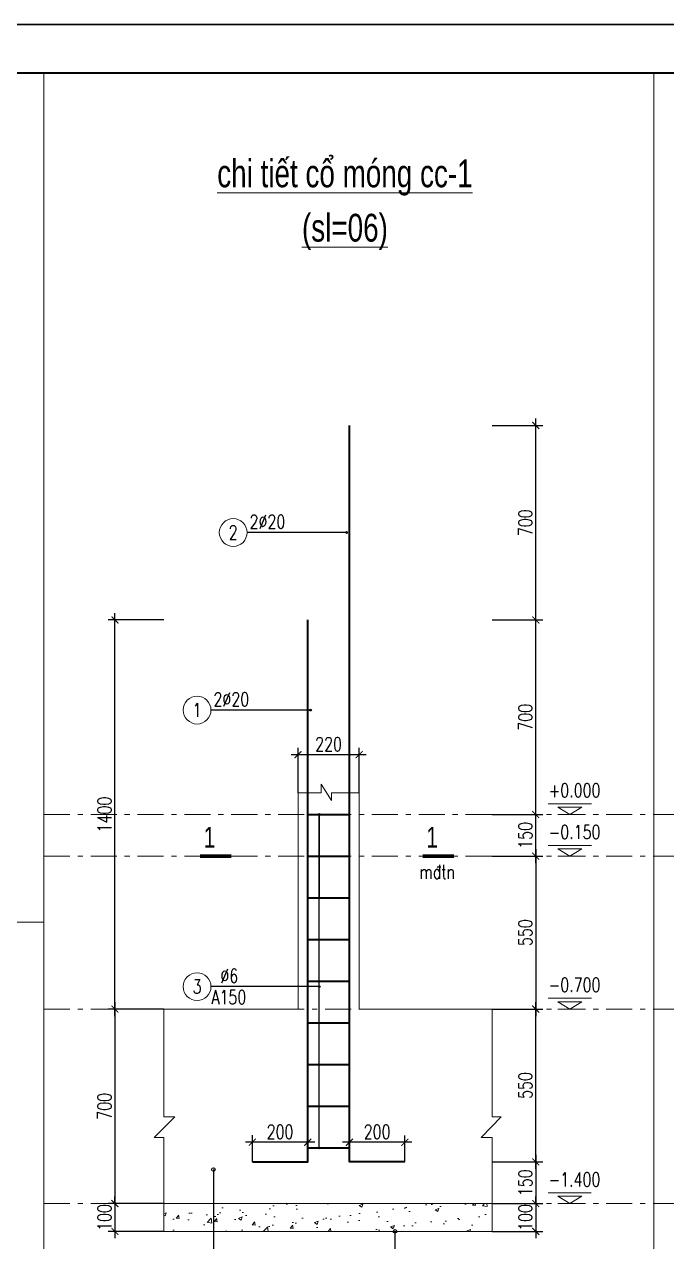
# Model space of a CAD drawing. Extents: x -2098986 to 943, y -1296280 to 73591.
# Drawn here: x -1610986 to -1601734, y -1073877 to -1056355 of the extents above; entities that cross this region are included whole.
import ezdxf
from ezdxf.enums import TextEntityAlignment as Align

# ---------------------------------------------------------------- set-up
doc = ezdxf.new("R2010")
doc.units = 0
doc.header["$LTSCALE"] = 150
doc.header["$PDMODE"] = 35
doc.linetypes.add('_Tim', pattern=[9, 5, -1.5, 1, -1.5])
doc.layers.get('0').update_dxf_attribs({"lineweight": 18})
doc.layers.get('Defpoints').update_dxf_attribs({"lineweight": 18})
for name, color, linetype, lineweight in [('05.Text', 253, 'Continuous', 18), ('11.Khung bo', 32, 'Continuous', 50), ('12.Khung', 36, 'Continuous', 25), ('LS-DIM', 251, 'Continuous', 13), ('LS-HATCH', 147, 'Continuous', 9), ('LS-TEXT', 60, 'Continuous', 20), ('LS-THAY', 7, 'Continuous', 20), ('LS-THEP', 3, 'Continuous', 35), ('LS-TRUC', 108, '_Tim', 9)]:
    doc.layers.add(name, color=color, linetype=linetype, lineweight=lineweight)
doc.layers.add('DIM', color=1, linetype='Continuous')
doc.layers.add('Tpl_Bound', color=1, linetype='Continuous', plot=False)
doc.styles.add('chu ghi chu', font='vntimeh.shx', dxfattribs={"width": 0.7})
doc.styles.add('dim', font='vnsimli.shx', dxfattribs={"width": 0.75})
doc.styles.add('KCVN-LEADER', font='vnromadi.shx', dxfattribs={"width": 0.7, "height": 4})
doc.styles.add('romans.shx', font='romans.shx', dxfattribs={"width": 0.75, "bigfont": 'vns.shx'})
doc.styles.add('vnsimpli', font='vnsimli.shx', dxfattribs={"width": 0.75})
doc.dimstyles.new('D25', dxfattribs={"dimscale": 0, "dimtxt": 200, "dimasz": 100, "dimexe": 100, "dimexo": 0, "dimgap": 50, "dimtad": 1, "dimdec": 0, "dimlfac": 0.25, "dimdsep": 46, "dimtxsty": 'vnsimpli', "dimblk1": 'ARCHTICK', "dimblk2": 'ARCHTICK', "dimsah": 1, "dimcen": 0, "dimdle": 100, "dimclrd": 256, "dimclre": 256, "dimclrt": 60, "dimadec": 0, "dimazin": 0, "dimtfac": 0.004, "dimtdec": 0, "dimtix": 1, "dimtmove": 2, "dimatfit": 3, "dimldrblk": 'ARCHTICK', "dimfxl": 1, "dimtolj": 1, "dimarcsym": 0})
doc.dimstyles.new('Ghi Chu', dxfattribs={"dimscale": 40, "dimtxt": 2.2, "dimasz": 1, "dimexe": 0.8, "dimexo": 0, "dimgap": 1, "dimtad": 1, "dimdec": 0, "dimzin": 0, "dimdsep": 46, "dimtxsty": 'dim', "dimblk1": 'ARCHTICK', "dimblk2": 'ARCHTICK', "dimsah": 1, "dimcen": -0.2, "dimdle": 0.8, "dimclrd": 256, "dimclre": 256, "dimclrt": 60, "dimadec": 0, "dimazin": 0, "dimtfac": 1, "dimtdec": 0, "dimtmove": 0, "dimatfit": 3, "dimldrblk": 'ARCHTICK', "dimfxl": 1, "dimtolj": 1, "dimtzin": 0, "dimarcsym": 0})
doc.dimstyles.new('LS.GHI CHU', dxfattribs={"dimtxt": 200, "dimasz": 120, "dimexe": 120, "dimexo": 120, "dimgap": 80, "dimtad": 1, "dimdec": 0, "dimzin": 0, "dimdsep": 46, "dimtxsty": 'romans.shx', "dimblk": 'ARCHTICK', "dimcen": 0.09, "dimdle": 120, "dimclrd": 256, "dimclre": 8, "dimclrt": 7, "dimadec": 0, "dimazin": 0, "dimtfac": 1, "dimtdec": 0, "dimtofl": 0, "dimtmove": 0, "dimatfit": 3, "dimldrblk": 'ARCHTICK', "dimfxl": 1, "dimtolj": 1, "dimtzin": 0, "dimarcsym": 0})

# ---------------------------------------------------------------- blocks, each defined once
blk = doc.blocks.new('100')
at = {"layer": '11.Khung bo', "const_width": 26.7}
blk.add_lwpolyline([(1860913, -945240), (1860913, -916940), (1896063, -916940), (1896063, -945240)], close=True, dxfattribs=at)
blk.add_lwpolyline([(1860913, -945240), (1860913, -916940), (1896063, -916940), (1896063, -945240)], close=True, dxfattribs=at)
blk.add_lwpolyline([(1860913, -945240), (1860913, -916940), (1896063, -916940), (1896063, -945240)], close=True, dxfattribs=at)
at = {"layer": '12.Khung'}
blk.add_lwpolyline([(1901579, -945940), (1901579, -916240), (1859580, -916240), (1859580, -945940)], close=True, dxfattribs=at)
blk.add_lwpolyline([(1901579, -945940), (1901579, -916240), (1859580, -916240), (1859580, -945940)], close=True, dxfattribs=at)
blk.add_lwpolyline([(1901579, -945940), (1901579, -916240), (1859580, -916240), (1859580, -945940)], close=True, dxfattribs=at)
blk = doc.blocks.new('_ArchTick')
at = {"layer": 'DIM', "color": 0, "const_width": 0.15}
blk.add_lwpolyline([(-0.5, -0.5), (0.5, 0.5)], dxfattribs=at)
blk = doc.blocks.new('*D1033')
at = {"layer": 'Defpoints', "color": 0, "transparency": 16777216}
for p in [(-1608975, -1070529), (-1609681, -1073329), (-1608975, -1073329)]:
    blk.add_point(p, dxfattribs=at)
at = {"layer": 'LS-DIM', "lineweight": -2, "transparency": 16777216}
for p, q in [((-1608975, -1070529), (-1609781, -1070529)), ((-1609681, -1070429), (-1609681, -1073429)), ((-1608975, -1073329), (-1609781, -1073329))]:
    blk.add_line(p, q, dxfattribs=at)
at = {"layer": 'LS-DIM', "lineweight": -2, "transparency": 16777216, "xscale": 100, "yscale": 100, "zscale": 100}
for p, rotation in [((-1609681, -1070529), 90), ((-1609681, -1073329), 270)]:
    blk.add_blockref('_ArchTick', p, dxfattribs=dict(at, rotation=rotation))
at = {"layer": 'LS-DIM', "color": 60, "transparency": 16777216, "insert": (-1609831, -1071929), "char_height": 200, "attachment_point": 5, "rotation": 90, "style": 'vnsimpli'}
blk.add_mtext('\\A1;700', dxfattribs=at)
blk = doc.blocks.new('*D1034')
at = {"layer": 'Defpoints', "color": 0, "transparency": 16777216}
for p in [(-1609681, -1064929), (-1608975, -1064929), (-1608975, -1070529)]:
    blk.add_point(p, dxfattribs=at)
at = {"layer": 'LS-DIM', "lineweight": -2, "transparency": 16777216}
for p, q in [((-1608975, -1064929), (-1609781, -1064929)), ((-1609681, -1070629), (-1609681, -1064829)), ((-1608975, -1070529), (-1609781, -1070529))]:
    blk.add_line(p, q, dxfattribs=at)
at = {"layer": 'LS-DIM', "lineweight": -2, "transparency": 16777216, "xscale": 100, "yscale": 100, "zscale": 100}
for p, rotation in [((-1609681, -1064929), 90), ((-1609681, -1070529), 270)]:
    blk.add_blockref('_ArchTick', p, dxfattribs=dict(at, rotation=rotation))
at = {"layer": 'LS-DIM', "color": 60, "transparency": 16777216, "insert": (-1609831, -1067729), "char_height": 200, "attachment_point": 5, "rotation": 90, "style": 'vnsimpli'}
blk.add_mtext('\\A1;1400', dxfattribs=at)
blk = doc.blocks.new('*D1035')
at = {"layer": 'Defpoints', "color": 0, "transparency": 16777216}
for p in [(-1607044, -1066868), (-1607044, -1067418), (-1606164, -1067418)]:
    blk.add_point(p, dxfattribs=at)
at = {"layer": 'LS-DIM', "lineweight": -2, "transparency": 16777216}
for p, q in [((-1606064, -1066868), (-1607144, -1066868)), ((-1607044, -1067418), (-1607044, -1066768)), ((-1606164, -1067418), (-1606164, -1066768))]:
    blk.add_line(p, q, dxfattribs=at)
at = {"layer": 'LS-DIM', "lineweight": -2, "transparency": 16777216, "xscale": 100, "yscale": 100, "zscale": 100, "rotation": 180}
blk.add_blockref('_ArchTick', (-1607044, -1066868), dxfattribs=at)
at = {"layer": 'LS-DIM', "lineweight": -2, "transparency": 16777216, "xscale": 100, "yscale": 100, "zscale": 100}
blk.add_blockref('_ArchTick', (-1606164, -1066868), dxfattribs=at)
at = {"layer": 'LS-DIM', "color": 60, "transparency": 16777216, "insert": (-1606604, -1066718), "char_height": 200, "attachment_point": 5, "style": 'vnsimpli'}
blk.add_mtext('\\A1;220', dxfattribs=at)
blk = doc.blocks.new('cotthep')
at = {"layer": 'LS-THAY'}
blk.add_circle((-250, 0), 250, dxfattribs=at)
at = {"layer": 'LS-TEXT', "style": 'vnsimpli', "width": 0.75}
for tag, p in [('24`25', (446, 69)), ('10', (-250, -123)), ('A200', (440, -316))]:
    blk.add_attdef(tag, text='', height=250, dxfattribs=at).set_placement(p, align=Align.CENTER)
blk = doc.blocks.new('*D1018')
at = {"layer": 'Defpoints', "color": 0, "transparency": 16777216}
for p in [(-1604248, -1067729), (-1603620, -1067729), (-1604248, -1068329)]:
    blk.add_point(p, dxfattribs=at)
at = {"layer": 'LS-DIM', "lineweight": -2, "transparency": 16777216}
for p, q in [((-1604248, -1067729), (-1603520, -1067729)), ((-1603620, -1068429), (-1603620, -1067629)), ((-1604248, -1068329), (-1603520, -1068329))]:
    blk.add_line(p, q, dxfattribs=at)
at = {"layer": 'LS-DIM', "lineweight": -2, "transparency": 16777216, "xscale": 100, "yscale": 100, "zscale": 100}
for p, rotation in [((-1603620, -1067729), 90), ((-1603620, -1068329), 270)]:
    blk.add_blockref('_ArchTick', p, dxfattribs=dict(at, rotation=rotation))
at = {"layer": 'LS-DIM', "color": 60, "transparency": 16777216, "insert": (-1603770, -1068029), "char_height": 200, "attachment_point": 5, "rotation": 90, "style": 'vnsimpli'}
blk.add_mtext('\\A1;150', dxfattribs=at)
blk = doc.blocks.new('*D1019')
at = {"layer": 'Defpoints', "color": 0, "transparency": 16777216}
for p in [(-1604248, -1064929), (-1603620, -1064929), (-1604248, -1067729)]:
    blk.add_point(p, dxfattribs=at)
at = {"layer": 'LS-DIM', "lineweight": -2, "transparency": 16777216}
for p, q in [((-1604248, -1064929), (-1603520, -1064929)), ((-1603620, -1067829), (-1603620, -1064829)), ((-1604248, -1067729), (-1603520, -1067729))]:
    blk.add_line(p, q, dxfattribs=at)
at = {"layer": 'LS-DIM', "lineweight": -2, "transparency": 16777216, "xscale": 100, "yscale": 100, "zscale": 100}
for p, rotation in [((-1603620, -1064929), 90), ((-1603620, -1067729), 270)]:
    blk.add_blockref('_ArchTick', p, dxfattribs=dict(at, rotation=rotation))
at = {"layer": 'LS-DIM', "color": 60, "transparency": 16777216, "insert": (-1603770, -1066329), "char_height": 200, "attachment_point": 5, "rotation": 90, "style": 'vnsimpli'}
blk.add_mtext('\\A1;700', dxfattribs=at)
blk = doc.blocks.new('*D1020')
at = {"layer": 'Defpoints', "color": 0, "transparency": 16777216}
for p in [(-1604248, -1070529), (-1603620, -1070529), (-1604248, -1072729)]:
    blk.add_point(p, dxfattribs=at)
at = {"layer": 'LS-DIM', "lineweight": -2, "transparency": 16777216}
for p, q in [((-1604248, -1070529), (-1603520, -1070529)), ((-1603620, -1072829), (-1603620, -1070429)), ((-1604248, -1072729), (-1603520, -1072729))]:
    blk.add_line(p, q, dxfattribs=at)
at = {"layer": 'LS-DIM', "lineweight": -2, "transparency": 16777216, "xscale": 100, "yscale": 100, "zscale": 100}
for p, rotation in [((-1603620, -1070529), 90), ((-1603620, -1072729), 270)]:
    blk.add_blockref('_ArchTick', p, dxfattribs=dict(at, rotation=rotation))
at = {"layer": 'LS-DIM', "color": 60, "transparency": 16777216, "insert": (-1603770, -1071629), "char_height": 200, "attachment_point": 5, "rotation": 90, "style": 'vnsimpli'}
blk.add_mtext('\\A1;550', dxfattribs=at)
blk = doc.blocks.new('nhieu cot')
at = {"layer": 'LS-DIM', "linetype": 'Continuous'}
for p, q in [((605, 194), (-173, 194)), ((432, 130), (0, 130)), ((0, 130), (216, 0)), ((432, 0), (0, 0)), ((216, 0), (432, 130))]:
    blk.add_line(p, q, dxfattribs=at)
blk.add_solid([(216, 0), (216, 130), (0, 130), (216, 0)], dxfattribs=at)
at = {"color": 31, "linetype": 'Continuous', "style": 'chu ghi chu', "width": 0.7}
for tag, p in [('COT3', (-73, 1058)), ('COT2', (-73, 684)), ('COT1', (-73, 309))]:
    blk.add_attdef(tag, p, '', height=250, dxfattribs=at)
blk = doc.blocks.new('*D1021')
at = {"layer": 'Defpoints', "color": 0, "transparency": 16777216}
for p in [(-1604248, -1068329), (-1604247, -1070529), (-1603620, -1070529)]:
    blk.add_point(p, dxfattribs=at)
at = {"layer": 'LS-DIM', "lineweight": -2, "transparency": 16777216}
for p, q in [((-1603620, -1068229), (-1603620, -1070629)), ((-1604248, -1068329), (-1603520, -1068329)), ((-1604247, -1070529), (-1603520, -1070529))]:
    blk.add_line(p, q, dxfattribs=at)
at = {"layer": 'LS-DIM', "lineweight": -2, "transparency": 16777216, "xscale": 100, "yscale": 100, "zscale": 100}
for p, rotation in [((-1603620, -1068329), 90), ((-1603620, -1070529), 270)]:
    blk.add_blockref('_ArchTick', p, dxfattribs=dict(at, rotation=rotation))
at = {"layer": 'LS-DIM', "color": 60, "transparency": 16777216, "insert": (-1603770, -1069429), "char_height": 200, "attachment_point": 5, "rotation": 90, "style": 'vnsimpli'}
blk.add_mtext('\\A1;550', dxfattribs=at)
blk = doc.blocks.new('*D1022')
at = {"layer": 'Defpoints', "color": 0, "transparency": 16777216}
for p in [(-1607702, -1072446), (-1607702, -1072729), (-1606904, -1072729)]:
    blk.add_point(p, dxfattribs=at)
at = {"layer": 'LS-DIM', "lineweight": -2, "transparency": 16777216}
for p, q in [((-1606804, -1072446), (-1607802, -1072446)), ((-1607702, -1072729), (-1607702, -1072346)), ((-1606904, -1072729), (-1606904, -1072346))]:
    blk.add_line(p, q, dxfattribs=at)
at = {"layer": 'LS-DIM', "lineweight": -2, "transparency": 16777216, "xscale": 100, "yscale": 100, "zscale": 100, "rotation": 180}
blk.add_blockref('_ArchTick', (-1607702, -1072446), dxfattribs=at)
at = {"layer": 'LS-DIM', "lineweight": -2, "transparency": 16777216, "xscale": 100, "yscale": 100, "zscale": 100}
blk.add_blockref('_ArchTick', (-1606904, -1072446), dxfattribs=at)
at = {"layer": 'LS-DIM', "color": 60, "transparency": 16777216, "insert": (-1607303, -1072296), "char_height": 200, "attachment_point": 5, "style": 'vnsimpli'}
blk.add_mtext('\\A1;200', dxfattribs=at)
blk = doc.blocks.new('*D1023')
at = {"layer": 'Defpoints', "color": 0, "transparency": 16777216}
for p in [(-1606304, -1072447), (-1606304, -1072730), (-1605506, -1072730)]:
    blk.add_point(p, dxfattribs=at)
at = {"layer": 'LS-DIM', "lineweight": -2, "transparency": 16777216}
for p, q in [((-1605406, -1072447), (-1606404, -1072447)), ((-1606304, -1072730), (-1606304, -1072347)), ((-1605506, -1072730), (-1605506, -1072347))]:
    blk.add_line(p, q, dxfattribs=at)
at = {"layer": 'LS-DIM', "lineweight": -2, "transparency": 16777216, "xscale": 100, "yscale": 100, "zscale": 100, "rotation": 180}
blk.add_blockref('_ArchTick', (-1606304, -1072447), dxfattribs=at)
at = {"layer": 'LS-DIM', "lineweight": -2, "transparency": 16777216, "xscale": 100, "yscale": 100, "zscale": 100}
blk.add_blockref('_ArchTick', (-1605506, -1072447), dxfattribs=at)
at = {"layer": 'LS-DIM', "color": 60, "transparency": 16777216, "insert": (-1605905, -1072297), "char_height": 200, "attachment_point": 5, "style": 'vnsimpli'}
blk.add_mtext('\\A1;200', dxfattribs=at)
blk = doc.blocks.new('*D1024')
at = {"layer": 'Defpoints', "color": 0, "transparency": 16777216}
for p in [(-1608976, -1073329), (-1609681, -1073729), (-1608976, -1073729)]:
    blk.add_point(p, dxfattribs=at)
at = {"layer": 'LS-DIM', "lineweight": -2, "transparency": 16777216}
for p, q in [((-1608976, -1073329), (-1609781, -1073329)), ((-1609681, -1073329), (-1609681, -1073229)), ((-1609681, -1073329), (-1609681, -1073729)), ((-1608976, -1073729), (-1609781, -1073729)), ((-1609681, -1073729), (-1609681, -1073829))]:
    blk.add_line(p, q, dxfattribs=at)
at = {"layer": 'LS-DIM', "lineweight": -2, "transparency": 16777216, "xscale": 100, "yscale": 100, "zscale": 100}
for p, rotation in [((-1609681, -1073329), 270), ((-1609681, -1073729), 90)]:
    blk.add_blockref('_ArchTick', p, dxfattribs=dict(at, rotation=rotation))
at = {"layer": 'LS-DIM', "color": 60, "transparency": 16777216, "insert": (-1609831, -1073529), "char_height": 200, "attachment_point": 5, "rotation": 90, "style": 'vnsimpli'}
blk.add_mtext('\\A1;100', dxfattribs=at)
blk = doc.blocks.new('*D1025')
at = {"layer": 'Defpoints', "color": 0, "transparency": 16777216}
for p in [(-1604248, -1072729), (-1604248, -1073329), (-1603620, -1073329)]:
    blk.add_point(p, dxfattribs=at)
at = {"layer": 'LS-DIM', "lineweight": -2, "transparency": 16777216}
for p, q in [((-1603620, -1072629), (-1603620, -1073429)), ((-1604248, -1072729), (-1603520, -1072729)), ((-1604248, -1073329), (-1603520, -1073329))]:
    blk.add_line(p, q, dxfattribs=at)
at = {"layer": 'LS-DIM', "lineweight": -2, "transparency": 16777216, "xscale": 100, "yscale": 100, "zscale": 100}
for p, rotation in [((-1603620, -1072729), 90), ((-1603620, -1073329), 270)]:
    blk.add_blockref('_ArchTick', p, dxfattribs=dict(at, rotation=rotation))
at = {"layer": 'LS-DIM', "color": 60, "transparency": 16777216, "insert": (-1603770, -1073029), "char_height": 200, "attachment_point": 5, "rotation": 90, "style": 'vnsimpli'}
blk.add_mtext('\\A1;150', dxfattribs=at)
blk = doc.blocks.new('*D1026')
at = {"layer": 'Defpoints', "color": 0, "transparency": 16777216}
for p in [(-1604247, -1073329), (-1604247, -1073729), (-1603620, -1073729)]:
    blk.add_point(p, dxfattribs=at)
at = {"layer": 'LS-DIM', "lineweight": -2, "transparency": 16777216}
for p, q in [((-1604247, -1073329), (-1603520, -1073329)), ((-1603620, -1073329), (-1603620, -1073229)), ((-1603620, -1073329), (-1603620, -1073729)), ((-1604247, -1073729), (-1603520, -1073729)), ((-1603620, -1073729), (-1603620, -1073829))]:
    blk.add_line(p, q, dxfattribs=at)
at = {"layer": 'LS-DIM', "lineweight": -2, "transparency": 16777216, "xscale": 100, "yscale": 100, "zscale": 100}
for p, rotation in [((-1603620, -1073329), 270), ((-1603620, -1073729), 90)]:
    blk.add_blockref('_ArchTick', p, dxfattribs=dict(at, rotation=rotation))
at = {"layer": 'LS-DIM', "color": 60, "transparency": 16777216, "insert": (-1603770, -1073529), "char_height": 200, "attachment_point": 5, "rotation": 90, "style": 'vnsimpli'}
blk.add_mtext('\\A1;100', dxfattribs=at)
blk = doc.blocks.new('*D1036')
at = {"layer": 'Defpoints', "color": 0, "transparency": 16777216}
for p in [(-1604248, -1062129), (-1603620, -1062129), (-1604248, -1064929)]:
    blk.add_point(p, dxfattribs=at)
at = {"layer": 'LS-DIM', "lineweight": -2, "transparency": 16777216}
for p, q in [((-1604248, -1062129), (-1603520, -1062129)), ((-1603620, -1065029), (-1603620, -1062029)), ((-1604248, -1064929), (-1603520, -1064929))]:
    blk.add_line(p, q, dxfattribs=at)
at = {"layer": 'LS-DIM', "lineweight": -2, "transparency": 16777216, "xscale": 100, "yscale": 100, "zscale": 100}
for p, rotation in [((-1603620, -1062129), 90), ((-1603620, -1064929), 270)]:
    blk.add_blockref('_ArchTick', p, dxfattribs=dict(at, rotation=rotation))
at = {"layer": 'LS-DIM', "color": 60, "transparency": 16777216, "insert": (-1603770, -1063529), "char_height": 200, "attachment_point": 5, "rotation": 90, "style": 'vnsimpli'}
blk.add_mtext('\\A1;700', dxfattribs=at)

msp = doc.modelspace()

# ---------------------------------------------------------------- hatches: boundary and pattern name
at = {"layer": 'LS-HATCH'}
h = msp.add_hatch(dxfattribs=at)
h.set_pattern_fill('AR-CONC', color=256, scale=3, style=0)
h.set_pattern_definition([(50, (-2023576.07, -270884.34), (546.554, -47.81726), [57.15, -628.65]), (355, (-2023576.07, -270884.34), (-105.73026, 573.17054), [45.72, -502.92175]), (100.451445, (-2023530.5, -270888.3), (440.82374, 525.35326), [48.57003, -534.27073]), (46.1842, (-2023576.1, -270731.94), (813.2371, -126.127), [85.725, -942.975]), (96.63556, (-2023508.3, -270742.45), (712.2124, 742.2784), [72.8551, -801.4068]), (351.18415, (-2023576.1, -270731.9), (712.2124, 742.2784), [68.5799, -754.3792]), (21, (-2023499.87, -270770.04), (454.84317, -306.7956), [57.15, -628.65]), (326, (-2023499.87, -270770.04), (185.4061, 552.5639), [45.72, -502.92]), (71.451445, (-2023461.96, -270795.6), (640.24926, 245.7683), [48.57003, -534.2698]), (37.5, (-2023576.07, -270884.34), (9.26581, 253.665117), [0, -496.824, 0, -510.54, 0, -504.825]), (7.5, (-2023576.07, -270884.34), (200.45899, 300.541724), [0, -291.084, 0, -485.394, 0, -192.405]), (327.5, (-2023746, -270884.34), (406.771786, -17.18623), [0, -190.5, 0, -594.36, 0, -788.67]), (317.5, (-2023822.2, -270884.34), (444.38754, 76.27947), [0, -247.65, 0, -394.716, 0, -560.07])])
h.paths.add_polyline_path([(-1604248.2, -1073728.6), (-1604248.2, -1073328.6), (-1608975.1, -1073328.6), (-1608975.1, -1073728.6)])

# ---------------------------------------------------------------- linework, layer by layer
at = {"layer": 'LS-DIM'}
for points in [[(-1607043.7, -1067418.2), (-1606712.5, -1067418.2), (-1606712.5, -1067290), (-1606563.3, -1067529.2), (-1606563.3, -1067418.2), (-1606163.7, -1067418.2)], [(-1608975.1, -1070528.6), (-1608975.1, -1072080.2), (-1608820.7, -1072080.2), (-1609115.3, -1072378.7), (-1608975.1, -1072378.7), (-1608975.1, -1073728.6)], [(-1604248.2, -1070528.6), (-1604248.2, -1072080.2), (-1604119.5, -1072080.2), (-1604404.7, -1072378.7), (-1604248.2, -1072378.7), (-1604248.2, -1073728.6)]]:
    msp.add_lwpolyline(points, dxfattribs=at)
at = {"layer": 'LS-TEXT', "const_width": 51.4}
for points in [[(-1608004.5, -1068328.6), (-1608454.1, -1068328.6)], [(-1604798.3, -1068328.6), (-1605247.9, -1068328.6)]]:
    msp.add_lwpolyline(points, dxfattribs=at)
at = {"layer": 'LS-THAY'}
for p, q in [((-1610704.7, -1081505.5), (-1610704.7, -1057055.5)), ((-1601917.2, -1081505.5), (-1601917.2, -1057055.5)), ((-1619492.2, -1069280.5), (-1610704.7, -1069280.5)), ((-1608975, -1073328.6), (-1604248.2, -1073328.6)), ((-1608975, -1073728.6), (-1604248.2, -1073728.6))]:
    msp.add_line(p, q, dxfattribs=at)
for points in [[(-1608975, -1070528.6), (-1607043.7, -1070528.6), (-1607043.7, -1067418.2)], [(-1604248.2, -1070528.6), (-1606163.7, -1070528.6), (-1606163.7, -1067418.2)]]:
    msp.add_lwpolyline(points, dxfattribs=at)
at = {"layer": 'LS-THEP', "ltscale": 40}
for p, q in [((-1606903.7, -1067728.6), (-1606303.7, -1067728.6)), ((-1606903.7, -1068328.6), (-1606303.7, -1068328.6)), ((-1606903.7, -1068928.6), (-1606303.7, -1068928.6)), ((-1606903.7, -1069528.6), (-1606303.7, -1069528.6)), ((-1606903.7, -1070128.6), (-1606303.7, -1070128.6)), ((-1606903.7, -1070728.6), (-1606303.7, -1070728.6)), ((-1606903.7, -1071328.6), (-1606303.7, -1071328.6)), ((-1606903.7, -1071928.6), (-1606303.7, -1071928.6)), ((-1606903.7, -1072528.6), (-1606303.7, -1072528.6))]:
    msp.add_line(p, q, dxfattribs=at)
for points in [[(-1605505.6, -1072728.6), (-1606303.7, -1072728.6), (-1606303.7, -1062128.6)], [(-1607701.8, -1072728.6), (-1606903.7, -1072728.6), (-1606903.7, -1064928.6)]]:
    msp.add_lwpolyline(points, dxfattribs=at)
at = {"layer": 'LS-TRUC', "ltscale": 0.5}
for p, q in [((-1610704.7, -1067728.6), (-1601917.2, -1067728.6)), ((-1601917.2, -1067728.6), (-1593129.7, -1067728.6)), ((-1610704.7, -1068328.6), (-1601917.2, -1068328.6)), ((-1601917.2, -1068328.6), (-1593129.7, -1068328.6)), ((-1610704.7, -1070528.6), (-1601917.2, -1070528.6)), ((-1601917.2, -1070528.6), (-1593129.7, -1070528.6)), ((-1610704.7, -1073328.6), (-1601917.2, -1073328.6)), ((-1601917.2, -1073328.6), (-1593129.7, -1073328.6))]:
    msp.add_line(p, q, dxfattribs=at)
at = {"layer": 'Tpl_Bound', "color": 1}
msp.add_lwpolyline([(-1620825.6, -1086055.5), (-1620825.6, -1056355.5), (-1578825.6, -1056355.5), (-1578825.6, -1086055.5)], close=True, dxfattribs=at)

# ---------------------------------------------------------------- block references
at = {"layer": '05.Text', "xscale": 1.000009185772931, "yscale": 1.000009185772931, "zscale": 1.000009185772931}
msp.add_blockref('100', (-3480422.3, -140107), dxfattribs=at)
at = {"layer": 'LS-DIM'}
ref = msp.add_blockref('cotthep', (-1607777.7, -1063669.8), dxfattribs=dict(at, xscale=0.7999999998137355, yscale=0.7999999998137355, zscale=0.7999999998137355))
ref.add_attrib('10', '2', dxfattribs={"layer": 'LS-TEXT', "height": 200, "style": 'vnsimpli', "width": 0.75}).set_placement((-1607977.7, -1063768.4), align=Align.CENTER)
ref.add_attrib('24`25', '2`20', dxfattribs={"layer": 'LS-TEXT', "height": 200, "style": 'vnsimpli', "width": 0.75}).set_placement((-1607484.7, -1063614.4), align=Align.CENTER)
ref = msp.add_blockref('cotthep', (-1608297.7, -1066226.1), dxfattribs=dict(at, xscale=0.7999999998137355, yscale=0.7999999998137355, zscale=0.7999999998137355))
ref.add_attrib('10', '1', dxfattribs={"layer": 'LS-TEXT', "height": 200, "style": 'vnsimpli', "width": 0.75}).set_placement((-1608497.7, -1066324.7), align=Align.CENTER)
ref.add_attrib('24`25', '2`20', dxfattribs={"layer": 'LS-TEXT', "height": 200, "style": 'vnsimpli', "width": 0.75}).set_placement((-1608004.7, -1066170.7), align=Align.CENTER)
ref = msp.add_blockref('nhieu cot', (-1602957.2, -1067728.6), dxfattribs=dict(at, xscale=-0.7999999998137355, yscale=0.7999999998137355, zscale=0.8))
ref.add_attrib('COT1', '+0.000', dxfattribs={"layer": 'LS-TEXT', "linetype": 'Continuous', "height": 200, "style": 'vnsimpli', "width": 0.75}).set_placement((-1603060.5, -1067481), align=Align.CENTER)
ref = msp.add_blockref('nhieu cot', (-1602957.2, -1068328.6), dxfattribs=dict(at, xscale=-0.7999999998137355, yscale=0.7999999998137355, zscale=0.8))
ref.add_attrib('COT1', '-0.150', dxfattribs={"layer": 'LS-TEXT', "linetype": 'Continuous', "height": 200, "style": 'vnsimpli', "width": 0.75}).set_placement((-1603060.5, -1068081), align=Align.CENTER)
ref = msp.add_blockref('cotthep', (-1608297.7, -1070206.1), dxfattribs=dict(at, xscale=0.7999999998137355, yscale=0.7999999998137355, zscale=0.7999999998137355))
ref.add_attrib('10', '3', dxfattribs={"layer": 'LS-TEXT', "height": 200, "style": 'vnsimpli', "width": 0.75}).set_placement((-1608497.7, -1070304.7), align=Align.CENTER)
ref.add_attrib('24`25', '%%c6', dxfattribs={"layer": 'LS-TEXT', "height": 200, "style": 'vnsimpli', "width": 0.75}).set_placement((-1608034.2, -1070150.7), align=Align.CENTER)
ref.add_attrib('A200', 'A150', dxfattribs={"layer": 'LS-TEXT', "height": 200, "style": 'vnsimpli', "width": 0.75}).set_placement((-1608040.4, -1070458.6), align=Align.CENTER)
ref = msp.add_blockref('nhieu cot', (-1602957.2, -1070528.6), dxfattribs=dict(at, xscale=-0.7999999998137355, yscale=0.7999999998137355, zscale=0.8))
ref.add_attrib('COT1', '-0.700', dxfattribs={"layer": 'LS-TEXT', "linetype": 'Continuous', "height": 200, "style": 'vnsimpli', "width": 0.75}).set_placement((-1603060.5, -1070281), align=Align.CENTER)
ref = msp.add_blockref('nhieu cot', (-1602958.2, -1073328.6), dxfattribs=dict(at, xscale=-0.7999999998137355, yscale=0.7999999998137355, zscale=0.8))
ref.add_attrib('COT1', '-1.400', dxfattribs={"layer": 'LS-TEXT', "linetype": 'Continuous', "height": 200, "style": 'vnsimpli', "width": 0.75}).set_placement((-1603061.5, -1073081), align=Align.CENTER)

# ---------------------------------------------------------------- texts
at = {"layer": 'LS-TEXT', "style": 'KCVN-LEADER', "width": 0.75}
for s, p in [('%%Uchi tiÕt cæ mãng cc-1', (-1606368.3, -1058700.5)), ('%%U(sl=06)', (-1606368.3, -1059482.4))]:
    msp.add_text(s, height=400, dxfattribs=at).set_placement(p, align=Align.CENTER)
for p in [(-1608235.4, -1068206.7), (-1605029.2, -1068206.7)]:
    msp.add_text('1', height=300, dxfattribs=at).set_placement(p, align=Align.RIGHT)
at = {"layer": 'LS-TEXT', "style": 'vnsimpli', "width": 0.75}
msp.add_text('m®tn', height=200, dxfattribs=at).set_placement((-1605296.9, -1068655.1))

# ---------------------------------------------------------------- dimensions: what is measured, and where the dimension line sits
at = {"layer": 'LS-DIM'}
for base, p1, p2, picture, middle in [((-1603619.9, -1062128.6), (-1604248.2, -1064928.6), (-1604248.2, -1062128.6), '*D1036', (-1603769.9, -1063528.6)), ((-1609680.7, -1064928.6), (-1608975, -1070528.6), (-1608975, -1064928.6), '*D1034', (-1609830.7, -1067728.6)), ((-1603619.9, -1064928.6), (-1604248.2, -1067728.6), (-1604248.2, -1064928.6), '*D1019', (-1603769.9, -1066328.6)), ((-1603619.9, -1067728.6), (-1604248.2, -1068328.6), (-1604248.2, -1067728.6), '*D1018', (-1603769.9, -1068028.6)), ((-1603619.9, -1070528.6), (-1604248.2, -1068328.6), (-1604247.2, -1070528.6), '*D1021', (-1603769.9, -1069428.6)), ((-1609680.7, -1073328.6), (-1608975, -1070528.6), (-1608975, -1073328.6), '*D1033', (-1609830.7, -1071928.6)), ((-1603619.9, -1070528.6), (-1604248.2, -1072728.6), (-1604248.2, -1070528.6), '*D1020', (-1603769.9, -1071628.6)), ((-1603619.9, -1073328.6), (-1604248.2, -1072728.6), (-1604248.2, -1073328.6), '*D1025', (-1603769.9, -1073028.6)), ((-1609680.7, -1073728.6), (-1608976, -1073328.6), (-1608976, -1073728.6), '*D1024', (-1609830.7, -1073528.6)), ((-1603619.9, -1073728.6), (-1604247.2, -1073328.6), (-1604247.2, -1073728.6), '*D1026', (-1603769.9, -1073528.6))]:
    dim = msp.add_linear_dim(base=base, p1=p1, p2=p2, angle=90, dimstyle='D25', override={"dimscale": 1}, dxfattribs=at)
    dim.commit()
    dim.dimension.update_dxf_attribs({"geometry": picture, "text_midpoint": middle})
for base, p1, p2, picture, middle in [((-1607043.7, -1066868.4), (-1606163.7, -1067418.2), (-1607043.7, -1067418.2), '*D1035', (-1606603.7, -1066718.4)), ((-1607701.8, -1072446.5), (-1606903.7, -1072728.6), (-1607701.8, -1072728.6), '*D1022', (-1607302.8, -1072296.5)), ((-1606303.7, -1072447.5), (-1605505.6, -1072729.6), (-1606303.7, -1072729.6), '*D1023', (-1605904.6, -1072297.5))]:
    dim = msp.add_linear_dim(base=base, p1=p1, p2=p2, dimstyle='D25', override={"dimscale": 1}, dxfattribs=at)
    dim.commit()
    dim.dimension.update_dxf_attribs({"geometry": picture, "text_midpoint": middle})

# ---------------------------------------------------------------- leaders
for points, dimstyle, override in [([(-1606343.7, -1063669.8), (-1607777.7, -1063669.8)], 'LS.GHI CHU', {"dimscale": 50, "dimasz": 0.5, "dimtad": 0, "dimtxsty": 'vnsimpli', "dimldrblk": 'Origin'}), ([(-1606863.7, -1066226.1), (-1608297.7, -1066226.1)], 'LS.GHI CHU', {"dimscale": 50, "dimasz": 0.5, "dimtad": 0, "dimtxsty": 'vnsimpli', "dimldrblk": 'Origin'}), ([(-1606737.2, -1067728.6), (-1606737.2, -1068928.6)], 'LS.GHI CHU', {"dimscale": 50, "dimasz": 0.5, "dimtad": 0, "dimtxsty": 'vnsimpli', "dimldrblk": 'Origin'}), ([(-1606737.2, -1072528.6), (-1606737.2, -1067728.6)], 'LS.GHI CHU', {"dimscale": 50, "dimasz": 0.5, "dimtad": 0, "dimtxsty": 'vnsimpli', "dimldrblk": 'Origin'}), ([(-1606737.2, -1070206.1), (-1607701.6, -1070206.1), (-1608297.7, -1070206.1)], 'LS.GHI CHU', {"dimscale": 50, "dimasz": 0.5, "dimtad": 0, "dimtxsty": 'vnsimpli', "dimldrblk": 'Origin'}), ([(-1608263.1, -1072838.4), (-1608263.1, -1074414.5), (-1608955.3, -1074414.5)], 'Ghi Chu', {"dimscale": 50, "dimtad": 0, "dimldrblk": 'Origin'}), ([(-1605647.7, -1073728.6), (-1605647.7, -1074414.5), (-1604082.5, -1074414.5)], 'Ghi Chu', {"dimscale": 50, "dimtad": 0, "dimldrblk": 'Origin'})]:
    msp.add_leader(points, dimstyle=dimstyle, override=override, dxfattribs=at)

doc.saveas('drawing.dxf')
